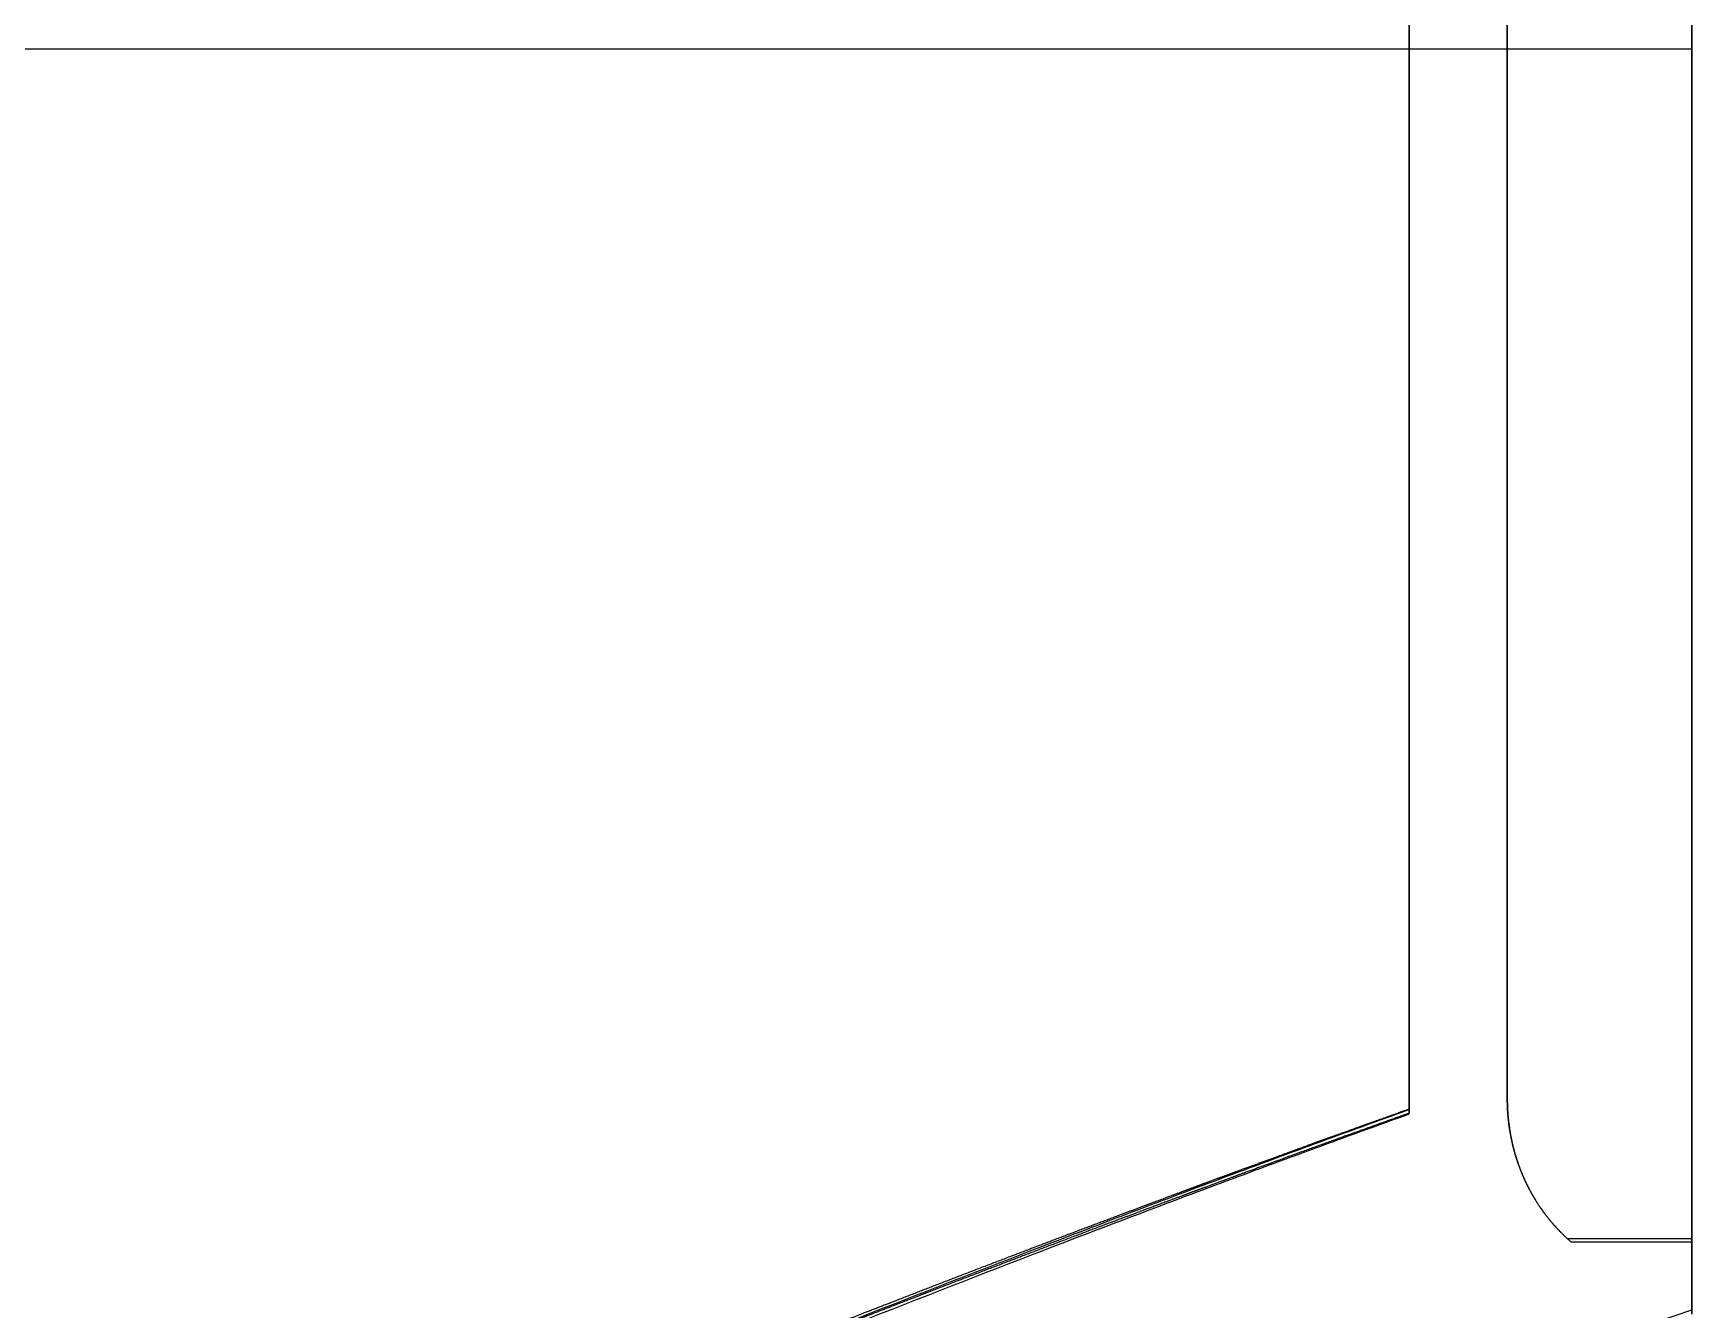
# Model space of a CAD drawing. Header units: inches. Extents: x -1514 to 1282, y -2074 to 286.
# Drawn here: x -1324.7 to -1315.9, y -2033.71 to -2026.93 of the extents above; entities that cross this region are included whole.
import ezdxf

# ---------------------------------------------------------------- set-up
doc = ezdxf.new("R2010")
doc.units = ezdxf.units.IN
doc.header["$LTSCALE"] = 0.1
doc.header["$MEASUREMENT"] = 0
doc.layers.add('pic', color=1, linetype='Continuous')

msp = doc.modelspace()

# ---------------------------------------------------------------- linework, layer by layer
at = {"color": 4, "linetype": 'Continuous', "lineweight": 25}
for p, q in [((-1315.8957, -2019.94013), (-1315.8957, -2033.70688)), ((-1317.3957, -2021.00303), (-1317.3957, -2032.64399))]:
    msp.add_line(p, q, dxfattribs=at)
at = {"color": 2, "linetype": 'Continuous', "lineweight": 25}
for p, q in [((-1315.8957, -2033.70676), (-1315.8957, -2019.94295)), ((-1315.8957, -2019.96295), (-1315.8957, -2033.72677)), ((-1317.3957, -2032.64008), (-1317.3957, -2021.00693)), ((-1317.3957, -2021.02963), (-1317.3957, -2032.66278))]:
    msp.add_line(p, q, dxfattribs=at)
msp.add_line((-1381.49322, -2027.01101), (-1315.8957, -2027.01101))
at = {"color": 7, "linetype": 'Continuous', "lineweight": 25}
for points in [[(-1316.87548, -2021.08381), (-1316.87548, -2032.5859), (-1316.87547, -2032.58913), (-1316.87546, -2032.59236), (-1316.87543, -2032.59559), (-1316.8754, -2032.59881), (-1316.87535, -2032.60204), (-1316.8753, -2032.60528), (-1316.87523, -2032.60851), (-1316.87516, -2032.61174), (-1316.87507, -2032.61497), (-1316.87498, -2032.6182), (-1316.87488, -2032.62144), (-1316.87476, -2032.62467), (-1316.87464, -2032.6279), (-1316.8745, -2032.63114), (-1316.87436, -2032.63437), (-1316.87421, -2032.63761), (-1316.87404, -2032.64084), (-1316.87387, -2032.64408), (-1316.87369, -2032.64731), (-1316.87349, -2032.65054), (-1316.87329, -2032.65378), (-1316.87308, -2032.65701), (-1316.87285, -2032.66025), (-1316.87262, -2032.66348), (-1316.87238, -2032.66672), (-1316.87212, -2032.66995), (-1316.87186, -2032.67318), (-1316.87159, -2032.67641), (-1316.87131, -2032.67965), (-1316.87101, -2032.68288), (-1316.87071, -2032.68611), (-1316.8704, -2032.68934), (-1316.87008, -2032.69257), (-1316.86975, -2032.6958), (-1316.8694, -2032.69903), (-1316.86905, -2032.70225), (-1316.86869, -2032.70548), (-1316.86832, -2032.70871), (-1316.86794, -2032.71193), (-1316.86755, -2032.71516), (-1316.86715, -2032.71838), (-1316.86674, -2032.7216), (-1316.86632, -2032.72482), (-1316.86589, -2032.72804), (-1316.86545, -2032.73126), (-1316.865, -2032.73448), (-1316.86454, -2032.73769), (-1316.86407, -2032.74091), (-1316.86359, -2032.74412), (-1316.8631, -2032.74733), (-1316.8626, -2032.75054), (-1316.86209, -2032.75375), (-1316.86157, -2032.75696), (-1316.86104, -2032.76017), (-1316.8605, -2032.76337), (-1316.85995, -2032.76657), (-1316.8594, -2032.76977), (-1316.85883, -2032.77297), (-1316.85825, -2032.77617), (-1316.85766, -2032.77936), (-1316.85707, -2032.78256), (-1316.85646, -2032.78575), (-1316.85584, -2032.78894), (-1316.85522, -2032.79212), (-1316.85458, -2032.79531), (-1316.85393, -2032.79849), (-1316.85328, -2032.80167), (-1316.85261, -2032.80485), (-1316.85194, -2032.80803), (-1316.85125, -2032.8112), (-1316.85055, -2032.81437), (-1316.84985, -2032.81754), (-1316.84913, -2032.8207), (-1316.84841, -2032.82387), (-1316.84768, -2032.82703), (-1316.84693, -2032.83019), (-1316.84618, -2032.83334), (-1316.84541, -2032.8365), (-1316.84464, -2032.83965), (-1316.84386, -2032.84279), (-1316.84306, -2032.84594), (-1316.84226, -2032.84908), (-1316.84145, -2032.85222), (-1316.84063, -2032.85535), (-1316.83979, -2032.85848), (-1316.83895, -2032.86161), (-1316.8381, -2032.86474), (-1316.83724, -2032.86786), (-1316.83637, -2032.87098), (-1316.83549, -2032.8741), (-1316.8346, -2032.87721), (-1316.8337, -2032.88032), (-1316.83279, -2032.88343), (-1316.83187, -2032.88653), (-1316.83094, -2032.88963), (-1316.83, -2032.89272), (-1316.82905, -2032.89582), (-1316.82809, -2032.8989), (-1316.82712, -2032.90199), (-1316.82615, -2032.90507), (-1316.82516, -2032.90815), (-1316.82416, -2032.91122), (-1316.82315, -2032.91429), (-1316.82214, -2032.91735), (-1316.82111, -2032.92042), (-1316.82007, -2032.92347), (-1316.81903, -2032.92653), (-1316.81797, -2032.92957), (-1316.81691, -2032.93261), (-1316.81583, -2032.93566), (-1316.81475, -2032.93869), (-1316.81365, -2032.94173), (-1316.81255, -2032.94476), (-1316.81143, -2032.94779), (-1316.81031, -2032.95081), (-1316.80917, -2032.95384), (-1316.80802, -2032.95686), (-1316.80687, -2032.95988), (-1316.8057, -2032.96289), (-1316.80452, -2032.9659), (-1316.80334, -2032.96891), (-1316.80214, -2032.97191), (-1316.80093, -2032.97492), (-1316.79972, -2032.97791), (-1316.79849, -2032.98091), (-1316.79725, -2032.9839), (-1316.79601, -2032.98689), (-1316.79475, -2032.98987), (-1316.79348, -2032.99285), (-1316.79221, -2032.99583), (-1316.79092, -2032.9988), (-1316.78962, -2033.00178), (-1316.78832, -2033.00474), (-1316.787, -2033.0077), (-1316.78568, -2033.01066), (-1316.78434, -2033.01362), (-1316.783, -2033.01657), (-1316.78164, -2033.01952), (-1316.78028, -2033.02246), (-1316.7789, -2033.0254), (-1316.77752, -2033.02833), (-1316.77613, -2033.03126), (-1316.77473, -2033.03419), (-1316.77331, -2033.03711), (-1316.77189, -2033.04003), (-1316.77046, -2033.04294), (-1316.76902, -2033.04585), (-1316.76757, -2033.04875), (-1316.76611, -2033.05165), (-1316.76464, -2033.05455), (-1316.76316, -2033.05744), (-1316.76167, -2033.06033), (-1316.76017, -2033.06321), (-1316.75867, -2033.06608), (-1316.75715, -2033.06895), (-1316.75562, -2033.07182), (-1316.75409, -2033.07468), (-1316.75254, -2033.07754), (-1316.75099, -2033.08039), (-1316.74943, -2033.08324), (-1316.74785, -2033.08608), (-1316.74627, -2033.08892), (-1316.74468, -2033.09175), (-1316.74308, -2033.09457), (-1316.74147, -2033.0974), (-1316.73985, -2033.10021), (-1316.73823, -2033.10302), (-1316.73659, -2033.10583), (-1316.73494, -2033.10862), (-1316.73329, -2033.11142), (-1316.73163, -2033.11421), (-1316.72995, -2033.11699), (-1316.72827, -2033.11976), (-1316.72658, -2033.12254), (-1316.72488, -2033.1253), (-1316.72317, -2033.12806), (-1316.72145, -2033.13081), (-1316.71973, -2033.13356), (-1316.71799, -2033.1363), (-1316.71625, -2033.13904), (-1316.71449, -2033.14177), (-1316.71273, -2033.14449), (-1316.71096, -2033.14721), (-1316.70918, -2033.14992), (-1316.70739, -2033.15262), (-1316.7056, -2033.15532), (-1316.70379, -2033.15801), (-1316.70198, -2033.1607), (-1316.70015, -2033.16338), (-1316.69832, -2033.16605), (-1316.69648, -2033.16871), (-1316.69463, -2033.17137), (-1316.69277, -2033.17402), (-1316.69091, -2033.17667), (-1316.68903, -2033.17931), (-1316.68715, -2033.18194), (-1316.68526, -2033.18457), (-1316.68336, -2033.18719), (-1316.68145, -2033.1898), (-1316.67953, -2033.1924), (-1316.67761, -2033.195), (-1316.67567, -2033.19759), (-1316.67373, -2033.20017), (-1316.67178, -2033.20275), (-1316.66982, -2033.20532), (-1316.66785, -2033.20788), (-1316.66587, -2033.21043), (-1316.66389, -2033.21298), (-1316.6619, -2033.21552), (-1316.6599, -2033.21805), (-1316.65789, -2033.22057), (-1316.65587, -2033.22309), (-1316.65385, -2033.2256), (-1316.65181, -2033.2281), (-1316.65079, -2033.22935), (-1316.64976, -2033.2306), (-1316.64769, -2033.23312), (-1316.6456, -2033.23563), (-1316.6435, -2033.23814), (-1316.6414, -2033.24064), (-1316.63928, -2033.24313), (-1316.63716, -2033.24562), (-1316.63503, -2033.24809), (-1316.63289, -2033.25057), (-1316.63074, -2033.25303), (-1316.62858, -2033.25549), (-1316.62642, -2033.25794), (-1316.62424, -2033.26038), (-1316.62206, -2033.26281), (-1316.61987, -2033.26524), (-1316.61767, -2033.26766), (-1316.61546, -2033.27007), (-1316.61324, -2033.27248), (-1316.61102, -2033.27488), (-1316.60878, -2033.27726), (-1316.60654, -2033.27965), (-1316.60429, -2033.28202), (-1316.60204, -2033.28439), (-1316.59977, -2033.28675), (-1316.59749, -2033.2891), (-1316.59521, -2033.29144), (-1316.59292, -2033.29377), (-1316.59062, -2033.2961), (-1316.58832, -2033.29842), (-1316.586, -2033.30073), (-1316.58368, -2033.30303), (-1316.58135, -2033.30533), (-1316.57901, -2033.30761), (-1316.57667, -2033.30989), (-1316.57431, -2033.31216), (-1316.57195, -2033.31442), (-1316.56959, -2033.31667), (-1316.56721, -2033.31891), (-1316.56482, -2033.32115), (-1316.56243, -2033.32338), (-1316.56003, -2033.32559), (-1316.55763, -2033.3278), (-1315.8957, -2033.3278), (-1315.8957, -2020.32191)], [(-1315.8957, -2020.34191), (-1315.8957, -2033.34781), (-1316.53504, -2033.34781), (-1316.53757, -2033.34563), (-1316.5401, -2033.34344), (-1316.54262, -2033.34124), (-1316.54513, -2033.33903), (-1316.54763, -2033.33681), (-1316.55013, -2033.33458), (-1316.55262, -2033.33235), (-1316.5551, -2033.3301), (-1316.55757, -2033.32784), (-1316.56003, -2033.32557), (-1316.56249, -2033.3233), (-1316.56494, -2033.32101), (-1316.56739, -2033.31872), (-1316.56982, -2033.31641), (-1316.57225, -2033.3141), (-1316.57467, -2033.31178), (-1316.57708, -2033.30944), (-1316.57948, -2033.3071), (-1316.58188, -2033.30475), (-1316.58426, -2033.30239), (-1316.58664, -2033.30003), (-1316.58901, -2033.29765), (-1316.59138, -2033.29526), (-1316.59373, -2033.29287), (-1316.59608, -2033.29047), (-1316.59842, -2033.28805), (-1316.60075, -2033.28563), (-1316.60307, -2033.2832), (-1316.60538, -2033.28077), (-1316.60769, -2033.27832), (-1316.60999, -2033.27587), (-1316.61227, -2033.2734), (-1316.61456, -2033.27093), (-1316.61683, -2033.26845), (-1316.61909, -2033.26597), (-1316.62135, -2033.26347), (-1316.62359, -2033.26097), (-1316.62583, -2033.25845), (-1316.62806, -2033.25593), (-1316.63028, -2033.25341), (-1316.63249, -2033.25087), (-1316.63469, -2033.24833), (-1316.63689, -2033.24578), (-1316.63907, -2033.24322), (-1316.64125, -2033.24065), (-1316.64342, -2033.23808), (-1316.64557, -2033.23549), (-1316.64772, -2033.2329), (-1316.64987, -2033.23031), (-1316.652, -2033.2277), (-1316.65412, -2033.22509), (-1316.65623, -2033.22247), (-1316.65834, -2033.21984), (-1316.66043, -2033.21721), (-1316.66252, -2033.21457), (-1316.66459, -2033.21192), (-1316.66666, -2033.20927), (-1316.66872, -2033.2066), (-1316.67077, -2033.20393), (-1316.67281, -2033.20126), (-1316.67484, -2033.19858), (-1316.67686, -2033.19589), (-1316.67887, -2033.19319), (-1316.68087, -2033.19049), (-1316.68286, -2033.18778), (-1316.68485, -2033.18506), (-1316.68682, -2033.18234), (-1316.68878, -2033.17961), (-1316.69074, -2033.17687), (-1316.69268, -2033.17413), (-1316.69461, -2033.17138), (-1316.69654, -2033.16862), (-1316.69845, -2033.16586), (-1316.70036, -2033.16309), (-1316.70225, -2033.16032), (-1316.70414, -2033.15754), (-1316.70601, -2033.15475), (-1316.70787, -2033.15196), (-1316.70973, -2033.14916), (-1316.71157, -2033.14636), (-1316.71341, -2033.14355), (-1316.71523, -2033.14074), (-1316.71705, -2033.13791), (-1316.71885, -2033.13509), (-1316.72064, -2033.13226), (-1316.72243, -2033.12942), (-1316.7242, -2033.12657), (-1316.72596, -2033.12372), (-1316.72772, -2033.12087), (-1316.72946, -2033.11801), (-1316.73119, -2033.11515), (-1316.73291, -2033.11227), (-1316.73462, -2033.1094), (-1316.73632, -2033.10652), (-1316.73801, -2033.10363), (-1316.73969, -2033.10074), (-1316.74136, -2033.09784), (-1316.74301, -2033.09494), (-1316.74466, -2033.09203), (-1316.7463, -2033.08911), (-1316.74793, -2033.08619), (-1316.74955, -2033.08326), (-1316.75116, -2033.08032), (-1316.75276, -2033.07738), (-1316.75435, -2033.07443), (-1316.75594, -2033.07148), (-1316.75751, -2033.06852), (-1316.75907, -2033.06555), (-1316.76062, -2033.06258), (-1316.76216, -2033.0596), (-1316.76369, -2033.05661), (-1316.76521, -2033.05362), (-1316.76672, -2033.05063), (-1316.76823, -2033.04762), (-1316.76972, -2033.04462), (-1316.7712, -2033.0416), (-1316.77267, -2033.03858), (-1316.77413, -2033.03556), (-1316.77558, -2033.03253), (-1316.77702, -2033.0295), (-1316.77846, -2033.02646), (-1316.77988, -2033.02341), (-1316.78129, -2033.02036), (-1316.78269, -2033.01731), (-1316.78408, -2033.01424), (-1316.78546, -2033.01118), (-1316.78683, -2033.00811), (-1316.78819, -2033.00503), (-1316.78954, -2033.00195), (-1316.79088, -2032.99887), (-1316.79221, -2032.99578), (-1316.79353, -2032.99268), (-1316.79484, -2032.98958), (-1316.79614, -2032.98648), (-1316.79743, -2032.98337), (-1316.79871, -2032.98026), (-1316.79998, -2032.97714), (-1316.80124, -2032.97402), (-1316.80249, -2032.97089), (-1316.80373, -2032.96776), (-1316.80495, -2032.96463), (-1316.80617, -2032.96149), (-1316.80738, -2032.95835), (-1316.80858, -2032.9552), (-1316.80976, -2032.95205), (-1316.81094, -2032.9489), (-1316.8121, -2032.94574), (-1316.81326, -2032.94258), (-1316.81441, -2032.93941), (-1316.81554, -2032.93624), (-1316.81666, -2032.93307), (-1316.81778, -2032.92989), (-1316.81888, -2032.92671), (-1316.81997, -2032.92352), (-1316.82106, -2032.92034), (-1316.82213, -2032.91715), (-1316.82319, -2032.91395), (-1316.82424, -2032.91075), (-1316.82528, -2032.90755), (-1316.82631, -2032.90435), (-1316.82733, -2032.90114), (-1316.82834, -2032.89793), (-1316.82933, -2032.89472), (-1316.83032, -2032.8915), (-1316.8313, -2032.88828), (-1316.83226, -2032.88506), (-1316.83322, -2032.88184), (-1316.83416, -2032.87861), (-1316.8351, -2032.87538), (-1316.83602, -2032.87215), (-1316.83693, -2032.86891), (-1316.83784, -2032.86567), (-1316.83873, -2032.86243), (-1316.83961, -2032.85919), (-1316.84048, -2032.85595), (-1316.84134, -2032.8527), (-1316.84219, -2032.84945), (-1316.84302, -2032.8462), (-1316.84385, -2032.84294), (-1316.84467, -2032.83969), (-1316.84547, -2032.83643), (-1316.84626, -2032.83317), (-1316.84705, -2032.82991), (-1316.84782, -2032.82664), (-1316.84858, -2032.82338), (-1316.84933, -2032.82011), (-1316.85007, -2032.81684), (-1316.8508, -2032.81357), (-1316.85152, -2032.8103), (-1316.85223, -2032.80703), (-1316.85292, -2032.80375), (-1316.85361, -2032.80047), (-1316.85428, -2032.79719), (-1316.85495, -2032.79392), (-1316.85527, -2032.79227), (-1316.8556, -2032.79062), (-1316.85625, -2032.78731), (-1316.85688, -2032.784), (-1316.85751, -2032.78068), (-1316.85812, -2032.77737), (-1316.85873, -2032.77405), (-1316.85932, -2032.77073), (-1316.8599, -2032.7674), (-1316.86048, -2032.76408), (-1316.86104, -2032.76075), (-1316.86159, -2032.75742), (-1316.86213, -2032.75408), (-1316.86266, -2032.75075), (-1316.86317, -2032.74741), (-1316.86368, -2032.74407), (-1316.86418, -2032.74073), (-1316.86466, -2032.73739), (-1316.86514, -2032.73404), (-1316.8656, -2032.7307), (-1316.86606, -2032.72735), (-1316.8665, -2032.724), (-1316.86693, -2032.72065), (-1316.86736, -2032.7173), (-1316.86777, -2032.71394), (-1316.86817, -2032.71059), (-1316.86856, -2032.70723), (-1316.86894, -2032.70387), (-1316.86931, -2032.70051), (-1316.86966, -2032.69715), (-1316.87001, -2032.69379), (-1316.87035, -2032.69043), (-1316.87067, -2032.68706), (-1316.87099, -2032.6837), (-1316.87129, -2032.68033), (-1316.87159, -2032.67696), (-1316.87187, -2032.6736), (-1316.87214, -2032.67023), (-1316.8724, -2032.66686), (-1316.87265, -2032.66349), (-1316.87289, -2032.66012), (-1316.87312, -2032.65675), (-1316.87334, -2032.65337), (-1316.87355, -2032.65), (-1316.87375, -2032.64663), (-1316.87393, -2032.64326), (-1316.87411, -2032.63988), (-1316.87428, -2032.63651), (-1316.87443, -2032.63313), (-1316.87458, -2032.62976), (-1316.87471, -2032.62639), (-1316.87483, -2032.62301), (-1316.87494, -2032.61964), (-1316.87504, -2032.61626), (-1316.87514, -2032.61289), (-1316.87522, -2032.60951), (-1316.87529, -2032.60614), (-1316.87534, -2032.60277), (-1316.87539, -2032.59939), (-1316.87543, -2032.59602), (-1316.87546, -2032.59265), (-1316.87547, -2032.58927), (-1316.87548, -2032.5859), (-1316.87548, -2021.08381)]]:
    msp.add_lwpolyline(points, dxfattribs=at)
at = {"color": 2, "linetype": 'Continuous', "lineweight": 25}
for points, knots in [([(-1333.16578, -2039.05577), (-1332.31978, -2038.70404), (-1331.17105, -2038.22529), (-1330.56629, -2037.9729), (-1330.1003, -2037.77823), (-1329.65214, -2037.5908), (-1329.30255, -2037.44442), (-1329.13219, -2037.37303), (-1329.06734, -2037.34585), (-1329.01501, -2037.32391), (-1328.96746, -2037.30398), (-1328.9059, -2037.27816), (-1328.79286, -2037.23074), (-1328.60886, -2037.15352), (-1328.33075, -2037.03672), (-1327.96949, -2036.8849), (-1327.64552, -2036.74865), (-1327.40805, -2036.64874), (-1327.2327, -2036.57495), (-1327.10727, -2036.52216), (-1327.02539, -2036.48769), (-1326.97944, -2036.46834), (-1326.94299, -2036.453), (-1326.90307, -2036.43619), (-1326.85429, -2036.41566), (-1326.76714, -2036.37897), (-1326.63441, -2036.32311), (-1326.45003, -2036.24554), (-1326.13235, -2036.11195), (-1325.74662, -2035.94992), (-1325.45669, -2035.82829), (-1325.26842, -2035.7494), (-1325.14181, -2035.69639), (-1325.05684, -2035.66084), (-1324.99811, -2035.63628), (-1324.95217, -2035.61707), (-1324.91289, -2035.60066), (-1324.88807, -2035.59029), (-1324.8758, -2035.58517), (-1324.86894, -2035.5823), (-1324.86378, -2035.58015), (-1324.85471, -2035.57636), (-1324.84421, -2035.57198), (-1324.82506, -2035.56398), (-1324.78698, -2035.54809), (-1324.72795, -2035.52346), (-1324.66088, -2035.49549), (-1324.57753, -2035.46075), (-1324.46185, -2035.41257), (-1324.29851, -2035.34463), (-1324.07388, -2035.25135), (-1323.82333, -2035.14755), (-1323.57892, -2035.04656), (-1323.34066, -2034.94837), (-1323.13756, -2034.86491), (-1322.99536, -2034.80661), (-1322.89717, -2034.76641), (-1322.83468, -2034.74086), (-1322.80363, -2034.72817), (-1322.78634, -2034.72111), (-1322.77294, -2034.71563), (-1322.75597, -2034.70871), (-1322.73554, -2034.70037), (-1322.69858, -2034.68528), (-1322.62496, -2034.65526), (-1322.51099, -2034.60885), (-1322.34932, -2034.54315), (-1322.12535, -2034.4524), (-1321.873, -2034.35057), (-1321.62425, -2034.25064), (-1321.37911, -2034.15258), (-1321.16777, -2034.06843), (-1321.01849, -2034.00921), (-1320.89997, -2033.9623), (-1320.79703, -2033.92166), (-1320.7313, -2033.89576), (-1320.69473, -2033.88136), (-1320.66629, -2033.87017), (-1320.63239, -2033.85684), (-1320.59125, -2033.84068), (-1320.51701, -2033.81155), (-1320.40223, -2033.76661), (-1320.27187, -2033.71572), (-1320.11, -2033.65273), (-1319.88562, -2033.56582), (-1319.63261, -2033.46846), (-1319.38301, -2033.37307), (-1319.13681, -2033.27963), (-1318.92437, -2033.19958), (-1318.77423, -2033.14332), (-1318.66985, -2033.10436), (-1318.60316, -2033.07954), (-1318.56609, -2033.06577), (-1318.53701, -2033.05497), (-1318.50409, -2033.04276), (-1318.46384, -2033.02785), (-1318.3913, -2033.00102), (-1318.2791, -2032.95966), (-1318.11983, -2032.90121), (-1317.93058, -2032.83224), (-1317.77448, -2032.77575), (-1317.67347, -2032.73937), (-1317.61974, -2032.72008), (-1317.57964, -2032.7057), (-1317.47565, -2032.66849), (-1317.3957, -2032.64008)], [0.0000009, 0.0000009, 0.0000009, 0.08824297, 0.132364, 0.16177803, 0.19119205, 0.22060607, 0.23898983, 0.24450496, 0.24818172, 0.25185847, 0.25553522, 0.26105035, 0.27208061, 0.28678762, 0.30884814, 0.33090865, 0.34561567, 0.35664592, 0.36399943, 0.36951456, 0.37227212, 0.3741105, 0.37594888, 0.37778725, 0.38054482, 0.38605995, 0.39341345, 0.40444371, 0.42650423, 0.44856474, 0.46327175, 0.47430201, 0.48165552, 0.48717065, 0.4908474, 0.49452415, 0.49728172, 0.4986605, 0.49934989, 0.49980948, 0.50026908, 0.50072867, 0.50141806, 0.50279685, 0.50555441, 0.50923116, 0.51290792, 0.51842305, 0.52577655, 0.53680681, 0.55151382, 0.56622083, 0.58092784, 0.59563485, 0.60666511, 0.61401862, 0.61953375, 0.62229131, 0.62367009, 0.62458928, 0.62550847, 0.62642766, 0.62780644, 0.630564, 0.63607913, 0.64343264, 0.6544629, 0.66916991, 0.68387692, 0.69858393, 0.71329094, 0.7243212, 0.73167471, 0.73902821, 0.74454334, 0.74730091, 0.74913928, 0.75097766, 0.75281603, 0.7555736, 0.76108873, 0.76844223, 0.77579574, 0.786826, 0.80153301, 0.81624002, 0.83094703, 0.84565404, 0.8566843, 0.86403781, 0.86955293, 0.8723105, 0.87414888, 0.87598725, 0.87782563, 0.88058319, 0.88609832, 0.89345183, 0.90448209, 0.91551234, 0.92286585, 0.92746179, 0.92930017, 0.93205773, 0.94124961, 0.94124961, 0.94124961]), ([(-1317.3957, -2032.66278), (-1317.44402, -2032.67996), (-1317.53554, -2032.71263), (-1317.67431, -2032.76235), (-1317.8926, -2032.84114), (-1318.11447, -2032.922), (-1318.27485, -2032.98086), (-1318.38798, -2033.02256), (-1318.46119, -2033.04964), (-1318.50184, -2033.06469), (-1318.53511, -2033.07703), (-1318.56441, -2033.08791), (-1318.60144, -2033.10167), (-1318.66816, -2033.1265), (-1318.77255, -2033.16546), (-1318.92272, -2033.22173), (-1319.13519, -2033.30178), (-1319.38139, -2033.39522), (-1319.631, -2033.49062), (-1319.88401, -2033.58797), (-1320.10838, -2033.67486), (-1320.27023, -2033.73785), (-1320.40058, -2033.78873), (-1320.51535, -2033.83366), (-1320.58957, -2033.86279), (-1320.63071, -2033.87895), (-1320.66456, -2033.89226), (-1320.69329, -2033.90357), (-1320.72981, -2033.91794), (-1320.79557, -2033.94386), (-1320.89852, -2033.9845), (-1321.01705, -2034.03141), (-1321.16633, -2034.09063), (-1321.37769, -2034.17478), (-1321.62284, -2034.27284), (-1321.87159, -2034.37278), (-1322.12395, -2034.4746), (-1322.34791, -2034.56534), (-1322.50958, -2034.63104), (-1322.6235, -2034.67743), (-1322.69723, -2034.7075), (-1322.73804, -2034.72415), (-1322.77193, -2034.73799), (-1322.79887, -2034.74899), (-1322.83353, -2034.76316), (-1322.89597, -2034.78869), (-1322.99419, -2034.8289), (-1323.1364, -2034.8872), (-1323.33952, -2034.97067), (-1323.57778, -2035.06886), (-1323.82219, -2035.16984), (-1324.07274, -2035.27364), (-1324.29735, -2035.36691), (-1324.46067, -2035.43485), (-1324.57634, -2035.48302), (-1324.65968, -2035.51776), (-1324.72674, -2035.54572), (-1324.78576, -2035.57035), (-1324.82385, -2035.58624), (-1324.84297, -2035.59423), (-1324.85351, -2035.59863), (-1324.8646, -2035.60326), (-1324.87355, -2035.607), (-1324.88738, -2035.61277), (-1324.91219, -2035.62314), (-1324.95158, -2035.63959), (-1324.99761, -2035.65883), (-1325.05644, -2035.68344), (-1325.14154, -2035.71904), (-1325.26831, -2035.77211), (-1325.45671, -2035.85107), (-1325.7467, -2035.97272), (-1326.13225, -2036.13467), (-1326.4496, -2036.26812), (-1326.63375, -2036.3456), (-1326.76629, -2036.40138), (-1326.85332, -2036.43801), (-1326.90202, -2036.45851), (-1326.94186, -2036.47529), (-1326.97832, -2036.49063), (-1327.02414, -2036.50992), (-1327.10583, -2036.54431), (-1327.23099, -2036.59699), (-1327.40601, -2036.67065), (-1327.64316, -2036.77042), (-1327.9669, -2036.90657), (-1328.32832, -2037.05847), (-1328.60693, -2037.17547), (-1328.79145, -2037.25291), (-1328.90491, -2037.3005), (-1328.96672, -2037.32642), (-1329.01451, -2037.34646), (-1329.06687, -2037.36841), (-1329.13185, -2037.39565), (-1329.3025, -2037.46716), (-1329.65261, -2037.61375), (-1330.10122, -2037.80137), (-1330.56747, -2037.99615), (-1331.17234, -2038.24859), (-1332.32066, -2038.72715), (-1333.16556, -2039.07843)], [0.05863595, 0.05863595, 0.05863595, 0.0641517, 0.06966745, 0.08069895, 0.09540762, 0.10643912, 0.11379345, 0.1193092, 0.12206708, 0.12390566, 0.12574424, 0.12758283, 0.1303407, 0.13585645, 0.14321079, 0.15424229, 0.16895095, 0.18365962, 0.19836829, 0.21307695, 0.22410845, 0.23146279, 0.23881712, 0.24433287, 0.24709075, 0.24892933, 0.25076791, 0.2526065, 0.25536437, 0.26088012, 0.26823445, 0.27558879, 0.28662029, 0.30132895, 0.31603762, 0.33074629, 0.34545495, 0.35648645, 0.36384079, 0.36935654, 0.37211441, 0.373953, 0.37579158, 0.37763016, 0.38038804, 0.38590379, 0.39325812, 0.40428962, 0.41899829, 0.43370696, 0.44841562, 0.46312429, 0.47415579, 0.48151012, 0.48702587, 0.49070304, 0.49438021, 0.49713808, 0.49851702, 0.49920649, 0.49966613, 0.5003556, 0.50127489, 0.50265383, 0.50541171, 0.50908887, 0.51276604, 0.51828179, 0.52563612, 0.53666762, 0.55137629, 0.57343929, 0.59550229, 0.60653379, 0.61388812, 0.61940387, 0.62216175, 0.62400033, 0.62583892, 0.6276775, 0.63043537, 0.63595112, 0.64330546, 0.65433696, 0.66904562, 0.69110862, 0.71317162, 0.72788029, 0.73891179, 0.74442754, 0.74810471, 0.75178188, 0.75545904, 0.76097479, 0.77936063, 0.80877796, 0.83819529, 0.86761263, 0.91173863, 0.99999063, 0.99999063, 0.99999063])]:
    msp.add_open_spline(points, degree=2, knots=knots, dxfattribs=at)
at = {"color": 4, "linetype": 'Continuous', "lineweight": 25}
msp.add_open_spline([(-1317.3957, -2032.64399), (-1317.73053, -2032.76435), (-1318.39923, -2033.00984), (-1319.72571, -2033.51374), (-1321.37032, -2034.16506), (-1323.3272, -2034.969), (-1325.27245, -2035.78688), (-1327.20866, -2036.61016), (-1329.14071, -2037.42908), (-1331.07617, -2038.24447), (-1332.36894, -2038.78651), (-1333.01518, -2039.05735)], degree=3, knots=[0.05900505, 0.05900505, 0.05900505, 0.05900505, 0.11781666, 0.17662827, 0.29425149, 0.4118747, 0.52949792, 0.64712113, 0.76474435, 0.88236757, 0.99999078, 0.99999078, 0.99999078, 0.99999078], dxfattribs=at)
at = {"color": 2, "linetype": 'Continuous'}
msp.add_open_spline([(-1332.58992, -2040.44083), (-1331.30547, -2039.9068), (-1330.15922, -2039.42892), (-1328.96127, -2038.92772), (-1328.77625, -2038.85025), (-1328.42705, -2038.70392), (-1328.27413, -2038.63979), (-1327.93259, -2038.49643), (-1327.75001, -2038.41975), (-1327.30381, -2038.23222), (-1327.03218, -2038.11798), (-1326.62045, -2037.94471), (-1326.49821, -2037.89325), (-1326.30519, -2037.81199), (-1326.23432, -2037.78216), (-1326.10184, -2037.7264), (-1326.03681, -2037.69904), (-1325.84523, -2037.61844), (-1325.72228, -2037.56673), (-1325.36771, -2037.41769), (-1325.15038, -2037.32642), (-1324.80614, -2037.18204), (-1324.6705, -2037.12521), (-1324.48822, -2037.04892), (-1324.43339, -2037.02599), (-1324.3531, -2036.99243), (-1324.32611, -2036.98116), (-1324.27929, -2036.9616), (-1324.24385, -2036.94681), (-1324.18071, -2036.92045), (-1324.14924, -2036.90733), (-1324.05527, -2036.86814), (-1323.99314, -2036.84225), (-1323.80827, -2036.76528), (-1323.68708, -2036.71489), (-1323.32965, -2036.56655), (-1323.09956, -2036.47138), (-1322.71721, -2036.31383), (-1322.56102, -2036.24966), (-1322.34598, -2036.16158), (-1322.28327, -2036.13593), (-1322.09818, -2036.06032), (-1321.92954, -2035.99163), (-1321.63943, -2035.87391), (-1321.49616, -2035.81597), (-1321.07167, -2035.64493), (-1320.79579, -2035.5346), (-1319.98947, -2035.21469), (-1319.39068, -2034.98111), (-1318.60988, -2034.68383), (-1318.38894, -2034.60055), (-1317.98742, -2034.45076), (-1317.78509, -2034.37598), (-1317.39216, -2034.23236), (-1317.20289, -2034.16391), (-1316.9678, -2034.07995), (-1316.93061, -2034.06671), (-1316.89344, -2034.05349), (-1316.56025, -2033.93509), (-1316.22767, -2033.81953), (-1315.8957, -2033.70676)], degree=3, knots=[0.0000009, 0.0000009, 0.0000009, 0.0000009, 0.20083874, 0.20083874, 0.2386934, 0.2386934, 0.27417791, 0.27417791, 0.30966242, 0.30966242, 0.35561236, 0.35561236, 0.37457115, 0.37457115, 0.38414249, 0.38414249, 0.39371383, 0.39371383, 0.41285652, 0.41285652, 0.45114188, 0.45114188, 0.47932358, 0.47932358, 0.49213402, 0.49213402, 0.49884176, 0.49884176, 0.50401326, 0.50401326, 0.50918477, 0.50918477, 0.51952777, 0.51952777, 0.54021379, 0.54021379, 0.58158582, 0.58158582, 0.61150593, 0.61150593, 0.62394644, 0.62394644, 0.64900937, 0.64900937, 0.67407231, 0.67407231, 0.72419819, 0.72419819, 0.82444994, 0.82444994, 0.8651377, 0.8651377, 0.89992459, 0.89992459, 0.93471149, 0.93471149, 0.94124961, 0.94124961, 0.94124961, 0.99984289, 0.99984289, 0.99984289, 0.99984289], dxfattribs=at)
at = {"layer": 'pic', "color": 4, "linetype": 'Continuous', "lineweight": 25}
for p, q in [((-1315.8957, -2033.72958), (-1315.8957, -2019.96283)), ((-1317.3957, -2032.66669), (-1317.3957, -2021.02573))]:
    msp.add_line(p, q, dxfattribs=at)
msp.add_open_spline([(-1333.01519, -2039.08007), (-1332.36895, -2038.80929), (-1331.07627, -2038.2672), (-1329.14079, -2037.45183), (-1327.20874, -2036.63289), (-1325.27253, -2035.80961), (-1323.32727, -2034.99173), (-1321.37038, -2034.18779), (-1319.72577, -2033.53646), (-1318.3993, -2033.03257), (-1317.73055, -2032.78705), (-1317.3957, -2032.66669)], degree=3, knots=[0.00000645, 0.00000645, 0.00000645, 0.00000645, 0.11762965, 0.23525286, 0.35287606, 0.47049926, 0.58812246, 0.70574566, 0.82336886, 0.88218047, 0.94099207, 0.94099207, 0.94099207, 0.94099207], dxfattribs=at)

doc.saveas('drawing.dxf')
